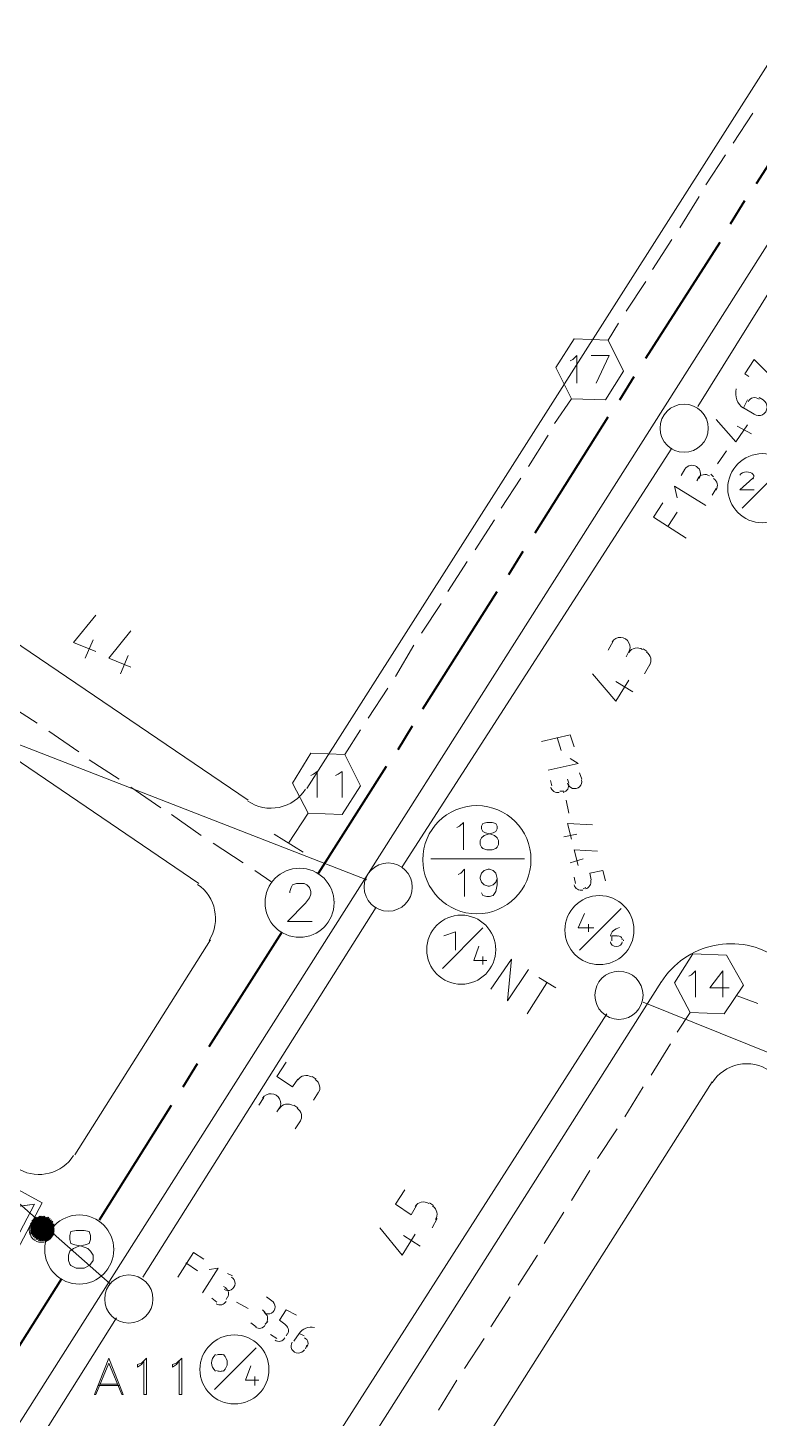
# Model space of a CAD drawing. Header units: millimetres. Extents: x 0.6 to 28.7, y 3.6 to 37.8.
# Drawn here: x 16.398 to 18.738, y 20.777 to 25.224 of the extents above; entities that cross this region are included whole.
import ezdxf

# ---------------------------------------------------------------- set-up
doc = ezdxf.new("R2010")
doc.units = ezdxf.units.MM
for name, color, linetype, true_color in [('PDF_Actives-Amplifier', 92, 'Continuous', 0x00b800), ('PDF_Cable-565', 23, 'Continuous', 0xdd8a6e), ('PDF_Cable-840', 151, 'Continuous', 0x7fbfff), ('PDF_STHC01', 8, 'Continuous', 0x808080), ('PDF_STLINE01', 8, 'Continuous', 0x808080), ('PDF_STPNUM01', 8, 'Continuous', 0x808080), ('PDF_STSYM01', 8, 'Continuous', 0x808080), ('PDF_STTEXT01', 8, 'Continuous', 0x808080)]:
    doc.layers.add(name, color=color, linetype=linetype, true_color=true_color)
for name, color, linetype in [('PDF_Passives-Highleg', 7, 'Continuous'), ('PDF_Passives-Splt2way', 7, 'Continuous'), ('PDF_Passives-TapOffs', 7, 'Continuous'), ('PDF_RDFIN01', 4, 'Continuous'), ('PDF_Symbols-EndOfLine', 7, 'Continuous'), ('PDF_Symbols-SelfTerminating', 7, 'Continuous')]:
    doc.layers.add(name, color=color, linetype=linetype)

msp = doc.modelspace()

# ---------------------------------------------------------------- linework, layer by layer
at = {"layer": 'PDF_Actives-Amplifier', "lineweight": 13}
for points in [[(16.0064, 21.6194), (16.3233, 21.4484), (16.2065, 21.4318), (16.2607, 21.3233), (16.1273, 21.3942), (16.2607, 21.3233), (16.3024, 21.2399), (16.4192, 21.461), (16.3233, 21.4484), (16.0064, 21.6194), (16.0397, 21.6861), (16.4442, 21.4651), (16.2941, 21.1857), (15.8896, 21.4026), (15.9396, 21.4985)], [(16.2065, 21.4318), (16.4192, 21.461), (16.3024, 21.2399)], [(16.6569, 20.9689), (16.611, 20.8522), (16.6152, 20.8522), (16.6569, 20.9522), (16.6986, 20.8522), (16.7027, 20.8522)], [(16.7778, 20.8522), (16.7694, 20.8522), (16.7694, 20.9606), (16.7611, 20.9481), (16.7486, 20.9397), (16.7486, 20.9481), (16.7611, 20.9522), (16.7778, 20.9689)], [(16.8904, 20.8522), (16.882, 20.8522), (16.882, 20.9606), (16.8737, 20.9481), (16.8612, 20.9397), (16.8612, 20.9481), (16.8737, 20.9522), (16.8904, 20.9689)]]:
    msp.add_lwpolyline(points, close=True, dxfattribs=at)
for points in [[(16.4192, 21.461), (16.4192, 21.461)], [(16.4192, 21.461), (16.4192, 21.461)], [(16.4442, 21.4651), (16.4442, 21.4651)], [(16.6235, 20.8813), (16.6902, 20.8813)], [(16.6277, 20.8855), (16.686, 20.8855)]]:
    msp.add_lwpolyline(points, dxfattribs=at)
at = {"layer": 'PDF_Cable-565', "lineweight": 13}
for points in [[(18.6542, 24.8552), (18.7168, 24.9511)], [(18.5666, 24.7218), (18.6292, 24.8177)], [(18.4832, 24.5842), (18.5458, 24.6842)], [(18.3957, 24.4507), (18.4582, 24.5466)], [(18.3123, 24.3173), (18.3748, 24.4132)], [(18.2539, 24.2255), (18.2873, 24.2798)], [(18.0829, 23.9587), (18.1371, 24.0379)], [(17.9995, 23.8211), (18.0621, 23.9212)], [(17.912, 23.6876), (17.9745, 23.7835)], [(17.8286, 23.5542), (17.8911, 23.6501)], [(17.741, 23.4208), (17.8036, 23.5167)], [(17.6576, 23.2873), (17.7202, 23.3832)], [(17.5742, 23.1497), (17.6326, 23.2498)], [(17.4867, 23.0163), (17.5492, 23.1122)], [(16.3316, 23.0622), (16.4275, 22.9996)], [(16.465, 22.9746), (16.561, 22.9079)], [(17.4116, 22.8995), (17.4616, 22.9788)], [(16.5943, 22.8829), (16.6902, 22.8203)], [(16.7277, 22.7953), (16.8237, 22.7286)], [(16.857, 22.7077), (16.9529, 22.641)], [(16.9904, 22.616), (17.0864, 22.5534)], [(17.1239, 22.5284), (17.1781, 22.4909)], [(18.6667, 22.1281), (18.7334, 22.1031)], [(18.4749, 22.0114), (18.5166, 22.0739)], [(18.3915, 21.8738), (18.4541, 21.9738)], [(18.3081, 21.7403), (18.3665, 21.8362)], [(18.2205, 21.6069), (18.2831, 21.7028)], [(18.1371, 21.4735), (18.1955, 21.5694)], [(18.0496, 21.3359), (18.1121, 21.4359)], [(17.9662, 21.2024), (18.0287, 21.2983)], [(17.8786, 21.069), (17.9412, 21.1649)], [(17.7952, 20.9356), (17.8578, 21.0315)], [(17.7118, 20.8021), (17.7702, 20.898)]]:
    msp.add_lwpolyline(points, dxfattribs=at)
at = {"layer": 'PDF_Cable-840', "lineweight": 40}
for points in [[(18.7293, 24.7259), (18.9461, 25.0637), (19.1296, 25.3597)], [(18.6459, 24.5967), (18.6917, 24.6717)], [(18.3748, 24.1672), (18.6125, 24.5383)], [(18.2914, 24.0337), (18.3373, 24.1088)], [(18.0204, 23.6084), (18.2539, 23.9795)], [(17.937, 23.475), (17.9829, 23.55)], [(17.6618, 23.0455), (17.8995, 23.4208)], [(17.5826, 22.9162), (17.6284, 22.9913)], [(17.3282, 22.5201), (17.545, 22.862)], [(16.9779, 21.9655), (17.2114, 22.3324)], [(16.8945, 21.8362), (16.9404, 21.9113)], [(16.6277, 21.4109), (16.857, 21.7779)], [(16.2399, 20.8021), (16.5067, 21.2233)]]:
    msp.add_lwpolyline(points, dxfattribs=at)
at = {"layer": 'PDF_Passives-Highleg', "lineweight": 9}
for points in [[(16.44, 21.4234), (16.4067, 21.3859), (16.44, 21.4234), (16.4067, 21.3859), (16.44, 21.4234), (16.4067, 21.3859), (16.44, 21.4234), (16.4067, 21.3859), (16.44, 21.4234), (16.4067, 21.3859), (16.44, 21.4234), (16.4067, 21.3859), (16.44, 21.4234), (16.4067, 21.3859), (16.44, 21.4234), (16.4067, 21.3859), (16.44, 21.4234), (16.4067, 21.3859), (16.44, 21.4234), (16.4067, 21.3859), (16.44, 21.4234), (16.4067, 21.3859), (16.44, 21.4234), (16.4067, 21.3859), (16.44, 21.4234), (16.4067, 21.3901), (16.44, 21.4234), (16.4067, 21.3901), (16.44, 21.4234), (16.4067, 21.3901), (16.44, 21.4234), (16.4067, 21.3901), (16.44, 21.4234), (16.4067, 21.3901), (16.44, 21.4234), (16.4067, 21.3901), (16.4359, 21.4193), (16.4067, 21.3901), (16.4359, 21.4234), (16.4067, 21.3901), (16.4359, 21.4234), (16.4067, 21.3901), (16.4359, 21.4234), (16.4067, 21.3901), (16.4359, 21.4234), (16.4067, 21.3901), (16.4359, 21.4234), (16.4067, 21.3901), (16.4359, 21.4234), (16.4067, 21.3901), (16.4359, 21.4234), (16.4067, 21.3901), (16.4359, 21.4234), (16.4067, 21.3901), (16.4359, 21.4234), (16.4067, 21.3901), (16.4359, 21.4234)], [(16.4067, 21.3817), (16.4484, 21.4234), (16.4067, 21.3817), (16.4484, 21.4234), (16.4067, 21.3817), (16.4484, 21.4234), (16.4067, 21.3817), (16.4484, 21.4234), (16.4067, 21.3817), (16.4484, 21.4234), (16.4067, 21.3817), (16.4484, 21.4234), (16.4067, 21.3817), (16.4484, 21.4234), (16.4067, 21.3817), (16.4442, 21.4234), (16.4067, 21.3817), (16.4442, 21.4234), (16.4067, 21.3817), (16.4442, 21.4234), (16.4067, 21.3817), (16.4442, 21.4234), (16.4067, 21.3817), (16.4442, 21.4234), (16.4067, 21.3817), (16.4442, 21.4234), (16.4067, 21.3817), (16.4442, 21.4234), (16.4067, 21.3817), (16.4442, 21.4234), (16.4067, 21.3817), (16.4442, 21.4234), (16.4067, 21.3817), (16.4442, 21.4234), (16.4067, 21.3817), (16.4442, 21.4234), (16.4067, 21.3817), (16.4442, 21.4234), (16.4067, 21.3817), (16.4442, 21.4234), (16.4067, 21.3817), (16.4442, 21.4234)], [(16.4067, 21.3776), (16.4484, 21.4234), (16.4067, 21.3776), (16.4484, 21.4234), (16.4067, 21.3776), (16.4484, 21.4234), (16.4067, 21.3776), (16.4484, 21.4234), (16.4067, 21.3776), (16.4484, 21.4234), (16.4067, 21.3776), (16.4484, 21.4234), (16.4067, 21.3776), (16.4484, 21.4234), (16.4067, 21.3776), (16.4484, 21.4234), (16.4067, 21.3776), (16.4484, 21.4234), (16.4067, 21.3776), (16.4484, 21.4234), (16.4067, 21.3776), (16.4484, 21.4234), (16.4067, 21.3776), (16.4484, 21.4234), (16.4067, 21.3776), (16.4484, 21.4234), (16.4067, 21.3776), (16.4484, 21.4234), (16.4067, 21.3776), (16.4484, 21.4234), (16.4067, 21.3776), (16.4525, 21.4234), (16.4067, 21.3776), (16.4525, 21.4234), (16.4067, 21.3776), (16.4525, 21.4234), (16.4067, 21.3776), (16.4525, 21.4234), (16.4067, 21.3776), (16.4525, 21.4234), (16.4067, 21.3776), (16.4525, 21.4234), (16.4067, 21.3776), (16.4525, 21.4234), (16.4067, 21.3776), (16.4525, 21.4234), (16.4067, 21.3734), (16.4525, 21.4234), (16.4067, 21.3734), (16.4525, 21.4234), (16.4067, 21.3734), (16.4525, 21.4234), (16.4067, 21.3734), (16.4525, 21.4234), (16.4067, 21.3734), (16.4525, 21.4234)], [(16.4108, 21.4026), (16.4275, 21.4193), (16.4108, 21.4026), (16.4275, 21.4193), (16.4108, 21.4026), (16.4275, 21.4193), (16.4108, 21.4026), (16.4275, 21.4193), (16.4108, 21.3984), (16.4275, 21.4193), (16.4067, 21.3984), (16.4275, 21.4193), (16.4067, 21.3984), (16.4275, 21.4193), (16.4067, 21.3984), (16.4275, 21.4193), (16.4067, 21.3984), (16.4275, 21.4193), (16.4067, 21.3984), (16.4275, 21.4193), (16.4067, 21.3984), (16.4275, 21.4193)], [(16.4067, 21.3734), (16.4525, 21.4193), (16.4067, 21.3734), (16.4525, 21.4193), (16.4067, 21.3734), (16.4525, 21.4193), (16.4067, 21.3734), (16.4525, 21.4193), (16.4067, 21.3734), (16.4525, 21.4193), (16.4067, 21.3734), (16.4525, 21.4193), (16.4067, 21.3734), (16.4525, 21.4193), (16.4067, 21.3734), (16.4525, 21.4193), (16.4067, 21.3734), (16.4525, 21.4193), (16.4067, 21.3734), (16.4525, 21.4193), (16.4067, 21.3734), (16.4525, 21.4193), (16.4067, 21.3734), (16.4567, 21.4193), (16.4067, 21.3734), (16.4567, 21.4193), (16.4067, 21.3734), (16.4567, 21.4193), (16.4067, 21.3734), (16.4567, 21.4193), (16.4067, 21.3734), (16.4567, 21.4193), (16.4067, 21.3734), (16.4567, 21.4193), (16.4067, 21.3734), (16.4567, 21.4193), (16.4067, 21.3734), (16.4567, 21.4193), (16.4067, 21.3734), (16.4567, 21.4193), (16.4067, 21.3692), (16.4567, 21.4193), (16.4067, 21.3692), (16.4567, 21.4193), (16.4067, 21.3692), (16.4567, 21.4193), (16.4067, 21.3692), (16.4567, 21.4193), (16.4067, 21.3692), (16.4567, 21.4193), (16.4067, 21.3692), (16.4567, 21.4193), (16.4067, 21.3692), (16.4567, 21.4193), (16.4067, 21.3692), (16.4567, 21.4193), (16.4067, 21.3692), (16.4567, 21.4193), (16.4067, 21.3692), (16.4567, 21.4193), (16.4067, 21.3692), (16.4567, 21.4193), (16.4067, 21.3692), (16.4567, 21.4193), (16.4067, 21.3692), (16.4567, 21.4193), (16.4067, 21.3692), (16.4567, 21.4193), (16.4067, 21.3692), (16.4567, 21.4193), (16.4067, 21.3692), (16.4567, 21.4193), (16.4067, 21.3692), (16.4567, 21.4193), (16.4067, 21.3692), (16.4567, 21.4193)], [(16.4067, 21.365), (16.4609, 21.4193), (16.4067, 21.365), (16.4609, 21.4193), (16.4067, 21.365), (16.4609, 21.4193), (16.4067, 21.365), (16.4609, 21.4193), (16.4067, 21.365), (16.4609, 21.4193), (16.4108, 21.365), (16.4609, 21.4193), (16.4108, 21.365), (16.4609, 21.4193), (16.4108, 21.365), (16.4609, 21.4193), (16.4108, 21.365), (16.4609, 21.4193), (16.4108, 21.365), (16.4609, 21.4193), (16.4108, 21.365), (16.4609, 21.4193), (16.4108, 21.365), (16.4609, 21.4193), (16.4108, 21.365), (16.4609, 21.4193), (16.4108, 21.365), (16.4609, 21.4193), (16.4108, 21.365), (16.4609, 21.4193), (16.4108, 21.365), (16.4609, 21.4193), (16.4108, 21.365), (16.4609, 21.4193), (16.4108, 21.365), (16.4609, 21.4193), (16.4108, 21.365), (16.4609, 21.4193), (16.4108, 21.365), (16.4609, 21.4193), (16.4108, 21.365), (16.465, 21.4193), (16.4108, 21.365), (16.465, 21.4193), (16.4108, 21.365), (16.465, 21.4193), (16.4108, 21.365), (16.465, 21.4193)], [(16.4233, 21.4193), (16.4108, 21.4026), (16.4233, 21.4193), (16.4108, 21.4026), (16.4233, 21.4151), (16.4108, 21.4026), (16.4233, 21.4151), (16.4108, 21.4026), (16.4233, 21.4151), (16.4108, 21.4026), (16.4233, 21.4151)], [(16.415, 21.4109), (16.4192, 21.4109), (16.415, 21.4067), (16.4192, 21.4151), (16.415, 21.4067), (16.4192, 21.4151), (16.4108, 21.4067), (16.4192, 21.4151)], [(16.4108, 21.365), (16.465, 21.4151), (16.4108, 21.365), (16.465, 21.4151), (16.4108, 21.365), (16.465, 21.4151), (16.4108, 21.365), (16.465, 21.4151), (16.4108, 21.365), (16.465, 21.4151), (16.4108, 21.365), (16.465, 21.4151), (16.4108, 21.365), (16.465, 21.4151), (16.4108, 21.3609), (16.465, 21.4151), (16.4108, 21.3609), (16.465, 21.4151), (16.4108, 21.3609), (16.465, 21.4151), (16.4108, 21.3609), (16.465, 21.4151), (16.4108, 21.3609), (16.465, 21.4151), (16.4108, 21.3609), (16.465, 21.4151), (16.4108, 21.3609), (16.465, 21.4151), (16.4108, 21.3609), (16.465, 21.4151), (16.4108, 21.3609), (16.465, 21.4151), (16.4108, 21.3609), (16.465, 21.4151), (16.4108, 21.3609), (16.465, 21.4151), (16.4108, 21.3609), (16.465, 21.4151), (16.4108, 21.3609), (16.465, 21.4151), (16.4108, 21.3609), (16.465, 21.4151), (16.4108, 21.3609), (16.465, 21.4151), (16.4108, 21.3609), (16.465, 21.4151), (16.4108, 21.3609), (16.465, 21.4151), (16.4108, 21.3609), (16.465, 21.4151), (16.4108, 21.3609), (16.465, 21.4151), (16.4108, 21.3609), (16.465, 21.4151), (16.4108, 21.3609), (16.465, 21.4151), (16.4108, 21.3609), (16.465, 21.4151)], [(16.4108, 21.3609), (16.4692, 21.4151), (16.4108, 21.3609), (16.4692, 21.4151), (16.4108, 21.3609), (16.4692, 21.4151), (16.4108, 21.3609), (16.4692, 21.4151), (16.4108, 21.3609), (16.4692, 21.4151), (16.415, 21.3609), (16.4692, 21.4151), (16.415, 21.3609), (16.4692, 21.4151), (16.415, 21.3609), (16.4692, 21.4151), (16.415, 21.3609), (16.4692, 21.4151), (16.415, 21.3609), (16.4692, 21.4151), (16.415, 21.3609), (16.4692, 21.4151), (16.415, 21.3609)], [(16.4692, 21.4109), (16.415, 21.3567), (16.4692, 21.4109), (16.415, 21.3567), (16.4692, 21.4109), (16.415, 21.3567), (16.4692, 21.4109), (16.415, 21.3567), (16.4692, 21.4109), (16.415, 21.3567), (16.4692, 21.4109), (16.415, 21.3567), (16.4692, 21.4109), (16.415, 21.3567), (16.4692, 21.4109), (16.415, 21.3567), (16.4692, 21.4109), (16.415, 21.3567), (16.4692, 21.4109), (16.415, 21.3567), (16.4692, 21.4109), (16.415, 21.3567), (16.4692, 21.4109), (16.415, 21.3567), (16.4692, 21.4109), (16.415, 21.3567), (16.4692, 21.4109), (16.415, 21.3567), (16.4692, 21.4109), (16.415, 21.3567), (16.4692, 21.4109), (16.415, 21.3567), (16.4692, 21.4109), (16.415, 21.3567), (16.4692, 21.4109), (16.415, 21.3567), (16.4692, 21.4151), (16.415, 21.3567), (16.4692, 21.4151), (16.415, 21.3567), (16.4692, 21.4151), (16.415, 21.3567), (16.4692, 21.4151), (16.415, 21.3567), (16.4692, 21.4151), (16.415, 21.3567), (16.4692, 21.4151), (16.415, 21.3567), (16.4692, 21.4151), (16.415, 21.3567), (16.4692, 21.4151)], [(16.415, 21.3567), (16.4734, 21.4109), (16.415, 21.3567), (16.4734, 21.4109), (16.415, 21.3567), (16.4734, 21.4109), (16.415, 21.3567), (16.4734, 21.4109), (16.415, 21.3567), (16.4734, 21.4109), (16.415, 21.3567), (16.4734, 21.4109), (16.415, 21.3567), (16.4734, 21.4109), (16.415, 21.3567), (16.4734, 21.4109), (16.415, 21.3567), (16.4734, 21.4109), (16.415, 21.3567), (16.4734, 21.4109), (16.4192, 21.3567), (16.4734, 21.4109), (16.4192, 21.3567), (16.4734, 21.4109), (16.4192, 21.3567), (16.4734, 21.4109), (16.4192, 21.3567)], [(16.4192, 21.3525), (16.4776, 21.4067), (16.4192, 21.3525), (16.4776, 21.4067), (16.4192, 21.3525), (16.4776, 21.4067), (16.4192, 21.3525), (16.4776, 21.4067), (16.4192, 21.3525), (16.4734, 21.4109), (16.4192, 21.3525), (16.4734, 21.4109), (16.4192, 21.3525), (16.4734, 21.4109), (16.4192, 21.3525), (16.4734, 21.4109), (16.4192, 21.3525), (16.4734, 21.4109), (16.4192, 21.3525), (16.4734, 21.4109), (16.4192, 21.3525), (16.4734, 21.4109), (16.4192, 21.3525), (16.4734, 21.4109), (16.4192, 21.3525), (16.4734, 21.4109), (16.4192, 21.3525), (16.4734, 21.4067), (16.4192, 21.3525), (16.4734, 21.4067), (16.4192, 21.3525), (16.4734, 21.4067), (16.4192, 21.3525), (16.4734, 21.4067), (16.4192, 21.3525), (16.4734, 21.4067), (16.4192, 21.3525), (16.4734, 21.4067), (16.4192, 21.3525), (16.4734, 21.4067), (16.4192, 21.3525), (16.4734, 21.4067), (16.4192, 21.3525), (16.4734, 21.4067), (16.4192, 21.3525), (16.4734, 21.4067), (16.4192, 21.3525), (16.4734, 21.4067), (16.4192, 21.3525), (16.4734, 21.4067), (16.4192, 21.3525), (16.4734, 21.4067), (16.4192, 21.3525), (16.4734, 21.4067), (16.4192, 21.3525), (16.4734, 21.4067), (16.4192, 21.3525), (16.4734, 21.4067), (16.4192, 21.3525), (16.4734, 21.4067), (16.4192, 21.3525), (16.4734, 21.4067), (16.4192, 21.3525), (16.4734, 21.4067), (16.4192, 21.3525), (16.4734, 21.4067)], [(16.4776, 21.3984), (16.4275, 21.3484), (16.4776, 21.3984), (16.4275, 21.3484), (16.4776, 21.3984), (16.4275, 21.3484), (16.4776, 21.3984), (16.4275, 21.3484), (16.4776, 21.3984), (16.4275, 21.3484), (16.4776, 21.3984), (16.4275, 21.3484), (16.4776, 21.3984), (16.4275, 21.3484), (16.4776, 21.3984), (16.4275, 21.3484), (16.4776, 21.4026), (16.4275, 21.3484), (16.4776, 21.4026), (16.4275, 21.3484), (16.4776, 21.4026), (16.4275, 21.3484), (16.4776, 21.4026), (16.4275, 21.3484), (16.4776, 21.4026), (16.4275, 21.3484), (16.4776, 21.4026), (16.4275, 21.3484), (16.4776, 21.4026), (16.4275, 21.3484), (16.4776, 21.4026), (16.4275, 21.3484), (16.4776, 21.4026), (16.4275, 21.3484), (16.4776, 21.4026)], [(16.4275, 21.3484), (16.4817, 21.3984), (16.4275, 21.3484), (16.4817, 21.3984), (16.4275, 21.3484), (16.4817, 21.3984), (16.4275, 21.3484), (16.4817, 21.3984), (16.4275, 21.3484), (16.4817, 21.3984), (16.4275, 21.3484), (16.4817, 21.3984), (16.4275, 21.3484), (16.4817, 21.3984), (16.4275, 21.3484), (16.4817, 21.3984), (16.4275, 21.3484), (16.4817, 21.3984), (16.4275, 21.3484), (16.4817, 21.3984), (16.4275, 21.3484), (16.4817, 21.3984), (16.4275, 21.3484), (16.4817, 21.3984), (16.4317, 21.3484), (16.4817, 21.3984), (16.4317, 21.3484), (16.4817, 21.3984), (16.4317, 21.3484), (16.4817, 21.3984), (16.4317, 21.3484), (16.4817, 21.3984), (16.4317, 21.3484), (16.4817, 21.3984), (16.4317, 21.3484), (16.4817, 21.3984), (16.4317, 21.3484), (16.4817, 21.3984), (16.4317, 21.3484), (16.4817, 21.3984), (16.4317, 21.3484), (16.4817, 21.3984)], [(16.44, 21.3442), (16.4817, 21.3901), (16.44, 21.3442), (16.4817, 21.3901), (16.44, 21.3442), (16.4817, 21.3901), (16.44, 21.3442), (16.4817, 21.3901), (16.44, 21.3442), (16.4817, 21.3901), (16.44, 21.3442), (16.4817, 21.3901), (16.44, 21.3442), (16.4817, 21.3901), (16.44, 21.3442), (16.4817, 21.3859), (16.44, 21.3442), (16.4817, 21.3859), (16.44, 21.3442), (16.4817, 21.3859), (16.44, 21.3442), (16.4817, 21.3859), (16.44, 21.3442), (16.4817, 21.3859), (16.44, 21.3442), (16.4817, 21.3859), (16.44, 21.3442), (16.4817, 21.3859), (16.44, 21.3442), (16.4817, 21.3859), (16.44, 21.3442), (16.4817, 21.3859), (16.44, 21.3442), (16.4817, 21.3859), (16.44, 21.3442), (16.4817, 21.3859), (16.44, 21.3442), (16.4817, 21.3859), (16.44, 21.3442), (16.4817, 21.3859), (16.44, 21.3442), (16.4817, 21.3859), (16.44, 21.3442), (16.4817, 21.3859), (16.4442, 21.3442), (16.4817, 21.3859), (16.4442, 21.3442), (16.4817, 21.3859), (16.4442, 21.3442), (16.4817, 21.3859), (16.4442, 21.3442), (16.4817, 21.3859), (16.4442, 21.3442), (16.4817, 21.3859), (16.4442, 21.3442), (16.4817, 21.3859), (16.4442, 21.3442), (16.4817, 21.3817), (16.4442, 21.3442), (16.4817, 21.3817), (16.4442, 21.3442), (16.4817, 21.3817), (16.4442, 21.3442), (16.4817, 21.3817), (16.4442, 21.3442), (16.4817, 21.3817), (16.4442, 21.3442), (16.4817, 21.3817), (16.4442, 21.3442), (16.4817, 21.3817), (16.4442, 21.3442), (16.4817, 21.3817), (16.4442, 21.3442), (16.4817, 21.3817), (16.4442, 21.3442), (16.4817, 21.3817), (16.4442, 21.3442), (16.4817, 21.3817), (16.4442, 21.3442), (16.4817, 21.3817), (16.4442, 21.3442), (16.4817, 21.3817), (16.4442, 21.3442)], [(16.4484, 21.3442), (16.4817, 21.3817), (16.4484, 21.3442), (16.4817, 21.3817), (16.4484, 21.3442), (16.4817, 21.3817), (16.4484, 21.3442), (16.4817, 21.3817), (16.4484, 21.3442), (16.4817, 21.3817), (16.4484, 21.3442), (16.4817, 21.3817), (16.4484, 21.3442), (16.4817, 21.3776), (16.4484, 21.3442), (16.4817, 21.3776), (16.4484, 21.3442), (16.4817, 21.3776), (16.4484, 21.3442), (16.4817, 21.3776), (16.4484, 21.3442), (16.4817, 21.3776), (16.4484, 21.3442), (16.4817, 21.3776), (16.4484, 21.3442), (16.4817, 21.3776), (16.4484, 21.3442), (16.4817, 21.3776), (16.4484, 21.3442), (16.4817, 21.3776), (16.4484, 21.3442), (16.4817, 21.3776), (16.4484, 21.3442), (16.4817, 21.3776), (16.4484, 21.3442), (16.4817, 21.3776), (16.4525, 21.3442), (16.4817, 21.3776), (16.4525, 21.3442), (16.4817, 21.3776), (16.4525, 21.3442), (16.4817, 21.3776), (16.4525, 21.3442), (16.4817, 21.3776), (16.4525, 21.3442), (16.4817, 21.3776)], [(16.4817, 21.365), (16.4609, 21.3484), (16.4817, 21.3692), (16.4609, 21.3484), (16.4817, 21.3692), (16.4609, 21.3484), (16.4817, 21.3692), (16.4609, 21.3484), (16.4817, 21.3692), (16.4567, 21.3484), (16.4817, 21.3692), (16.4567, 21.3484), (16.4817, 21.3692), (16.4567, 21.3484), (16.4817, 21.3692), (16.4567, 21.3484), (16.4817, 21.3692), (16.4567, 21.3484), (16.4817, 21.3692), (16.4567, 21.3484), (16.4817, 21.3692), (16.4567, 21.3442), (16.4817, 21.3692), (16.4567, 21.3442), (16.4817, 21.3692), (16.4567, 21.3442), (16.4817, 21.3734), (16.4567, 21.3442), (16.4817, 21.3734), (16.4567, 21.3442), (16.4817, 21.3734), (16.4567, 21.3442), (16.4817, 21.3734), (16.4567, 21.3442), (16.4817, 21.3734)], [(16.465, 21.3484), (16.4776, 21.365), (16.465, 21.3484), (16.4776, 21.365), (16.465, 21.3484), (16.4776, 21.365), (16.465, 21.3484), (16.4776, 21.3609), (16.465, 21.3484), (16.4776, 21.3609), (16.465, 21.3525), (16.4776, 21.3609), (16.465, 21.3525), (16.4776, 21.3609), (16.465, 21.3525)], [(16.4776, 21.3609), (16.4692, 21.3525), (16.4734, 21.3609), (16.4692, 21.3525), (16.4734, 21.3567), (16.4692, 21.3525), (16.4734, 21.3567)]]:
    msp.add_lwpolyline(points, dxfattribs=at)
for points in [[(16.4067, 21.3859), (16.4442, 21.4234), (16.4067, 21.3859), (16.4442, 21.4234), (16.4067, 21.3859), (16.4442, 21.4234), (16.4067, 21.3859), (16.4442, 21.4234), (16.4067, 21.3859), (16.4442, 21.4234), (16.4067, 21.3859), (16.4442, 21.4234)], [(16.4067, 21.3984), (16.4317, 21.4193), (16.4067, 21.3984), (16.4317, 21.4193), (16.4067, 21.3984), (16.4317, 21.4193), (16.4067, 21.3984), (16.4317, 21.4193)], [(16.4067, 21.3942), (16.4317, 21.4193), (16.4067, 21.3942), (16.4317, 21.4193), (16.4067, 21.3942), (16.4317, 21.4193), (16.4067, 21.3942), (16.4317, 21.4193), (16.4067, 21.3942), (16.4317, 21.4193), (16.4067, 21.3942), (16.4317, 21.4193), (16.4067, 21.3942), (16.4317, 21.4193), (16.4067, 21.3942), (16.4317, 21.4193), (16.4067, 21.3942), (16.4317, 21.4193), (16.4067, 21.3942), (16.4359, 21.4193), (16.4067, 21.3942), (16.4359, 21.4193), (16.4067, 21.3942), (16.4359, 21.4193), (16.4067, 21.3942), (16.4359, 21.4193), (16.4067, 21.3942), (16.4359, 21.4193)], [(16.4067, 21.3692), (16.4609, 21.4193), (16.4067, 21.3692), (16.4609, 21.4193), (16.4067, 21.3692), (16.4609, 21.4193), (16.4067, 21.3692), (16.4609, 21.4193), (16.4067, 21.3692), (16.4609, 21.4193), (16.4067, 21.3692), (16.4609, 21.4193), (16.4067, 21.3692), (16.4609, 21.4193), (16.4067, 21.3692), (16.4609, 21.4193), (16.4067, 21.3692), (16.4609, 21.4193)], [(16.4108, 21.4067), (16.4233, 21.4151), (16.4108, 21.4067), (16.4233, 21.4151)], [(16.4233, 21.3525), (16.4776, 21.4067), (16.4233, 21.3525), (16.4776, 21.4067), (16.4233, 21.3525), (16.4776, 21.4067), (16.4233, 21.3525), (16.4776, 21.4067), (16.4233, 21.3525), (16.4776, 21.4067), (16.4233, 21.3525), (16.4776, 21.4067), (16.4233, 21.3525), (16.4776, 21.4067), (16.4233, 21.3525), (16.4776, 21.4067), (16.4233, 21.3525), (16.4776, 21.4067), (16.4233, 21.3525), (16.4776, 21.4067), (16.4233, 21.3525), (16.4776, 21.4067), (16.4233, 21.3525), (16.4776, 21.4026)], [(16.4233, 21.3484), (16.4776, 21.4026), (16.4233, 21.3484), (16.4776, 21.4026), (16.4233, 21.3484), (16.4776, 21.4026), (16.4233, 21.3484), (16.4776, 21.4026), (16.4233, 21.3484), (16.4776, 21.4026), (16.4233, 21.3484), (16.4776, 21.4026), (16.4233, 21.3484), (16.4776, 21.4026), (16.4233, 21.3484), (16.4776, 21.4026), (16.4233, 21.3484), (16.4776, 21.4026), (16.4233, 21.3484), (16.4776, 21.4026), (16.4233, 21.3484), (16.4776, 21.4026), (16.4233, 21.3484), (16.4776, 21.4026), (16.4233, 21.3484), (16.4776, 21.4026), (16.4233, 21.3484), (16.4776, 21.4026), (16.4233, 21.3484), (16.4776, 21.4026), (16.4233, 21.3484), (16.4776, 21.4026), (16.4233, 21.3484), (16.4776, 21.4026), (16.4233, 21.3484), (16.4776, 21.4026), (16.4233, 21.3484), (16.4776, 21.4026), (16.4233, 21.3484), (16.4776, 21.4026)], [(16.4317, 21.3484), (16.4817, 21.3942), (16.4317, 21.3484), (16.4817, 21.3942)], [(16.4317, 21.3442), (16.4817, 21.3942), (16.4317, 21.3442), (16.4817, 21.3942), (16.4317, 21.3442), (16.4817, 21.3942), (16.4317, 21.3442), (16.4817, 21.3942), (16.4317, 21.3442), (16.4817, 21.3942), (16.4317, 21.3442), (16.4817, 21.3942), (16.4317, 21.3442), (16.4817, 21.3942), (16.4317, 21.3442), (16.4817, 21.3942), (16.4317, 21.3442), (16.4817, 21.3942), (16.4317, 21.3442), (16.4817, 21.3942), (16.4317, 21.3442), (16.4817, 21.3942), (16.4317, 21.3442), (16.4817, 21.3942), (16.4317, 21.3442), (16.4817, 21.3942), (16.4317, 21.3442), (16.4817, 21.3942), (16.4317, 21.3442), (16.4817, 21.3942)], [(16.4359, 21.3442), (16.4817, 21.3942), (16.4359, 21.3442), (16.4817, 21.3942), (16.4359, 21.3442), (16.4817, 21.3942), (16.4359, 21.3442), (16.4817, 21.3942), (16.4359, 21.3442), (16.4817, 21.3942), (16.4359, 21.3442), (16.4817, 21.3942), (16.4359, 21.3442), (16.4817, 21.3942), (16.4359, 21.3442), (16.4817, 21.3942), (16.4359, 21.3442), (16.4817, 21.3901), (16.4359, 21.3442), (16.4817, 21.3901), (16.4359, 21.3442), (16.4817, 21.3901), (16.4359, 21.3442), (16.4817, 21.3901), (16.4359, 21.3442), (16.4817, 21.3901), (16.4359, 21.3442), (16.4817, 21.3901), (16.4359, 21.3442), (16.4817, 21.3901), (16.4359, 21.3442), (16.4817, 21.3901), (16.4359, 21.3442), (16.4817, 21.3901), (16.4359, 21.3442), (16.4817, 21.3901), (16.4359, 21.3442), (16.4817, 21.3901), (16.4359, 21.3442), (16.4817, 21.3901), (16.4359, 21.3442), (16.4817, 21.3901), (16.4359, 21.3442), (16.4817, 21.3901), (16.4359, 21.3442), (16.4817, 21.3901), (16.4359, 21.3442), (16.4817, 21.3901)], [(16.4525, 21.3442), (16.4817, 21.3734), (16.4525, 21.3442), (16.4817, 21.3734), (16.4525, 21.3442), (16.4817, 21.3734), (16.4525, 21.3442), (16.4817, 21.3734), (16.4525, 21.3442), (16.4817, 21.3734), (16.4525, 21.3442), (16.4817, 21.3734), (16.4525, 21.3442), (16.4817, 21.3734), (16.4525, 21.3442), (16.4817, 21.3734), (16.4525, 21.3442), (16.4817, 21.3734), (16.4525, 21.3442), (16.4817, 21.3734)], [(16.4609, 21.3484), (16.4776, 21.365), (16.4609, 21.3484), (16.4776, 21.365), (16.4609, 21.3484), (16.4776, 21.365), (16.4609, 21.3484), (16.4776, 21.365), (16.4609, 21.3484), (16.4776, 21.365), (16.4609, 21.3484), (16.4776, 21.365)]]:
    msp.add_lwpolyline(points, close=True, dxfattribs=at)
msp.add_circle((16.4416, 21.3789), 0.0396, dxfattribs=at)
at = {"layer": 'PDF_Passives-Splt2way', "lineweight": 9}
for points in [[(17.2365, 22.4575), (17.2365, 22.4617), (17.2406, 22.4742), (17.2448, 22.4826), (17.2573, 22.4867), (17.2823, 22.4867), (17.2907, 22.4826), (17.299, 22.4742), (17.3032, 22.4617), (17.3032, 22.4534), (17.299, 22.4409), (17.2865, 22.4242), (17.2281, 22.3658), (17.3074, 22.3658)], [(17.3824, 22.4284), (17.3824, 22.4284)], [(16.6777, 21.3192), (16.6777, 21.3192)]]:
    msp.add_lwpolyline(points, dxfattribs=at)
msp.add_lwpolyline([(16.5526, 21.3776), (16.5359, 21.3734), (16.5318, 21.3609), (16.5318, 21.3484), (16.5359, 21.3359), (16.5484, 21.3317), (16.5693, 21.3275), (16.5901, 21.3192), (16.5985, 21.3108), (16.6068, 21.2983), (16.6068, 21.2816), (16.5985, 21.2691), (16.5943, 21.265), (16.5776, 21.2566), (16.5526, 21.2566), (16.5359, 21.265), (16.5318, 21.2691), (16.5276, 21.2816), (16.5276, 21.2983), (16.5318, 21.3108), (16.5443, 21.3192), (16.561, 21.3275), (16.5818, 21.3317), (16.5943, 21.3359), (16.5985, 21.3484), (16.5985, 21.3609), (16.5943, 21.3734), (16.5776, 21.3776)], close=True, dxfattribs=at)
for centre in [(17.2673, 22.4256), (16.5625, 21.3163)]:
    msp.add_circle(centre, 0.1105, dxfattribs=at)
at = {"layer": 'PDF_Passives-TapOffs', "lineweight": 9}
for points in [[(18.2539, 24.2255), (18.1455, 24.2297), (18.0871, 24.138), (18.1371, 24.0379), (18.2456, 24.0337), (18.3039, 24.1255)], [(17.4116, 22.8995), (17.3032, 22.9037), (17.2448, 22.8078), (17.2948, 22.7119), (17.4033, 22.7077), (17.4616, 22.7995)], [(18.6334, 22.2574), (18.5249, 22.2616), (18.4666, 22.1698), (18.5166, 22.0739), (18.625, 22.0697), (18.6876, 22.1615)]]:
    msp.add_lwpolyline(points, close=True, dxfattribs=at)
for points in [[(18.1455, 24.2297), (18.1455, 24.2297)], [(18.133, 24.1588), (18.1413, 24.163), (18.1538, 24.1755), (18.1538, 24.0879)], [(18.2164, 24.0879), (18.2581, 24.1755), (18.1997, 24.1755)], [(18.0871, 24.138), (18.0871, 24.138)], [(18.3039, 24.1255), (18.3039, 24.1255)], [(18.1371, 24.0379), (18.1371, 24.0379)], [(18.2456, 24.0337), (18.2456, 24.0337)], [(17.3032, 22.9037), (17.3032, 22.9037)], [(17.3032, 22.8328), (17.3115, 22.837), (17.324, 22.8453), (17.324, 22.7619)], [(17.3824, 22.8328), (17.3908, 22.837), (17.4033, 22.8453), (17.4033, 22.7619)], [(17.2448, 22.8078), (17.2448, 22.8078)], [(17.4616, 22.7995), (17.4616, 22.7995)], [(17.2948, 22.7119), (17.2948, 22.7119)], [(17.4033, 22.7077), (17.4033, 22.7077)], [(18.5249, 22.2616), (18.5249, 22.2616)], [(18.5124, 22.1907), (18.5208, 22.1948), (18.5333, 22.2073), (18.5333, 22.124)], [(18.6209, 22.124), (18.6209, 22.2073), (18.5792, 22.1531), (18.6417, 22.1531)], [(18.4666, 22.1698), (18.4666, 22.1698)], [(18.6876, 22.1615), (18.6876, 22.1615)], [(18.5166, 22.0739), (18.5166, 22.0739)], [(18.625, 22.0697), (18.625, 22.0697)]]:
    msp.add_lwpolyline(points, dxfattribs=at)
at = {"layer": 'PDF_RDFIN01', "lineweight": 0}
for points in [[(17.2907, 22.7911), (18.9461, 25.3931), (20.147, 27.2904)], [(13.2793, 15.8901), (13.8339, 16.7657), (18.9461, 24.8177), (20.0803, 26.6065)], [(14.2884, 24.6634), (17.103, 22.7536)], [(14.0507, 24.4549), (16.9446, 22.4867)], [(16.5484, 21.6194), (16.9821, 22.3074)], [(14.0924, 15.348), (14.9931, 16.7657), (18.4249, 22.174)], [(14.3468, 15.1687), (15.36, 16.7657), (18.5875, 21.8529)]]:
    msp.add_lwpolyline(points, dxfattribs=at)
msp.add_lwpolyline([(18.4239, 22.1712, -0.423624), (18.796, 22.249), (18.9461, 22.149), (22.0401, 20.0474), (21.865, 19.7888), (21.2312, 20.2225)], format="xyb", dxfattribs=at)
for centre, start, end in [((17.1755, 22.8592), 235.794, 327.6013), ((16.867, 22.3755), 327.6013, 55.7941), ((18.6976, 21.7792), 55.7831, 147.6178), ((16.4333, 21.6875), 241.7267, 327.6013)]:
    msp.add_arc(centre, 0.1313, start, end, dxfattribs=at)
at = {"layer": 'PDF_STHC01', "lineweight": 0}
for points in [[(18.6834, 23.6876), (18.8168, 23.8211)], [(18.7168, 23.7835), (18.6751, 23.746), (18.7209, 23.746)], [(18.1788, 22.3908), (18.158, 22.345), (18.208, 22.345)], [(18.1622, 22.2741), (18.2956, 22.4075)], [(17.7243, 22.2157), (17.8536, 22.345)], [(17.766, 22.2741), (17.766, 22.3324), (17.7285, 22.3199)], [(18.1914, 22.3575), (18.1914, 22.3324)], [(17.8411, 22.2866), (17.8244, 22.2407), (17.8661, 22.2407)], [(18.2831, 22.3199), (18.2664, 22.3199), (18.2664, 22.3033)], [(18.3039, 22.3033), (18.3039, 22.3074)], [(17.8536, 22.2532), (17.8536, 22.2282)], [(16.9946, 20.8688), (17.1281, 21.0023)], [(17.1114, 20.9439), (17.0947, 20.898), (17.1364, 20.898)], [(17.1239, 20.9105), (17.1239, 20.8813)]]:
    msp.add_lwpolyline(points, dxfattribs=at)
for centre in [(18.7476, 23.7516), (18.2264, 22.338), (17.7844, 22.2754), (17.0588, 20.9327)]:
    msp.add_circle(centre, 0.1105, dxfattribs=at)
for points in [[(18.6978, 23.8037), (18.6874, 23.8038), (18.6783, 23.7995), (18.6755, 23.7931)], [(18.7176, 23.7963), (18.7135, 23.8009), (18.7058, 23.8038), (18.6975, 23.8037)], [(18.717, 23.7814), (18.7215, 23.7859), (18.7217, 23.7916), (18.7176, 23.7963)], [(18.2908, 22.3466), (18.2743, 22.3423), (18.263, 22.3315), (18.2619, 22.3191)], [(18.2618, 22.3005), (18.2618, 22.2924), (18.2702, 22.2859), (18.2806, 22.2859)], [(18.2806, 22.2859), (18.2909, 22.2859), (18.2993, 22.2924), (18.2993, 22.3005)], [(18.2951, 22.3162), (18.2918, 22.3185), (18.2873, 22.3196), (18.2828, 22.3191)], [(18.2992, 22.3074), (18.2998, 22.3106), (18.2983, 22.3139), (18.2951, 22.3162)], [(16.998, 20.9802), (16.9817, 20.9636), (16.9817, 20.9435), (16.998, 20.9269)], [(17.0129, 20.9807), (17.0083, 20.9807), (17.0039, 20.9797), (17.0012, 20.9781)], [(17.0246, 20.9781), (17.0219, 20.9797), (17.0175, 20.9807), (17.0129, 20.9807)], [(17.0236, 20.9269), (17.0399, 20.9435), (17.0399, 20.9636), (17.0236, 20.9802)], [(17.0012, 20.929), (17.0039, 20.9274), (17.0083, 20.9265), (17.0129, 20.9265)], [(17.0129, 20.9265), (17.0175, 20.9265), (17.0219, 20.9274), (17.0246, 20.929)]]:
    msp.add_open_spline(points, degree=3, dxfattribs=at)
at = {"layer": 'PDF_STLINE01', "lineweight": 0}
for points in [[(19.2547, 25.1679), (18.9461, 24.6634), (18.5416, 24.0129)], [(18.4582, 23.8795), (17.5951, 22.5409)], [(15.8396, 23.1372), (17.4825, 22.4992)], [(17.5117, 22.4117), (16.7653, 21.2274)], [(18.3665, 22.1073), (18.9461, 21.8738), (20.172, 21.3859)], [(18.2497, 22.0697), (17.2657, 20.5311)], [(15.7854, 21.978), (16.661, 21.2066)], [(16.6819, 21.0982), (16.0439, 20.0849)]]:
    msp.add_lwpolyline(points, dxfattribs=at)
at = {"layer": 'PDF_STPNUM01', "lineweight": 0}
for points in [[(18.8085, 24.0754), (18.7209, 24.163), (18.6917, 24.1171), (18.7042, 24.1088)], [(18.6, 23.9712), (18.6625, 23.9003), (18.7001, 23.9545)], [(18.6667, 23.9503), (18.7126, 23.9253)], [(18.6042, 23.8294), (18.6334, 23.8711)], [(18.5833, 23.7961), (18.5917, 23.7877)], [(18.5666, 23.696), (18.4666, 23.7585), (18.4749, 23.721)], [(18.5458, 23.7877), (18.5375, 23.7752)], [(18.6, 23.7502), (18.5875, 23.7293)], [(18.5041, 23.5917), (18.3998, 23.6585), (18.429, 23.7043)], [(18.4457, 23.6293), (18.4749, 23.6751)], [(18.0412, 22.9412), (18.133, 22.9621), (18.1455, 22.9246)], [(18.0913, 22.9537), (18.1038, 22.9121)], [(18.0621, 22.8495), (18.158, 22.8704), (18.133, 22.887)], [(18.0746, 22.7995), (18.0704, 22.8161)], [(18.1288, 22.8078), (18.1246, 22.8203)], [(18.1622, 22.8412), (18.1705, 22.8203)], [(18.1121, 22.7828), (18.0996, 22.7828)], [(18.1205, 22.7536), (18.1288, 22.7119)], [(18.1538, 22.6452), (18.1121, 22.6368)], [(18.2039, 22.6744), (18.1246, 22.6785), (18.1371, 22.6285)], [(18.2205, 22.591), (18.1455, 22.5951), (18.158, 22.5451)], [(18.1747, 22.566), (18.133, 22.5534)], [(18.1455, 22.5076), (18.1497, 22.4867)], [(18.1997, 22.4992), (18.1955, 22.5201), (18.2372, 22.5284), (18.2456, 22.4951)], [(18.1747, 22.47), (18.183, 22.4742)], [(17.8786, 22.149), (17.9453, 22.2449), (17.9328, 22.1114), (17.9995, 22.2115)], [(17.9954, 22.0697), (18.0579, 22.1698)], [(18.0329, 22.1865), (18.0871, 22.1531)], [(16.8779, 21.2274), (16.9279, 21.3067), (16.9613, 21.2858)], [(16.9029, 21.2733), (16.9404, 21.2483)], [(16.9571, 21.1774), (17.0071, 21.2566), (16.9779, 21.2525)], [(17.0363, 21.2399), (17.053, 21.2316)], [(17.0321, 21.1941), (17.0238, 21.1983)], [(17.003, 21.1482), (16.9863, 21.1607)], [(17.0363, 21.1649), (17.0321, 21.1566)], [(17.0655, 21.1482), (17.103, 21.1274)], [(17.1281, 21.069), (17.1114, 21.0815)], [(17.1572, 21.1149), (17.1489, 21.1232)], [(17.1656, 21.0857), (17.1572, 21.0773)], [(17.1739, 21.044), (17.1948, 21.0315)], [(17.224, 21.0398), (17.2281, 21.0481)], [(17.2823, 21.0398), (17.2657, 21.0481), (17.249, 21.0231)], [(17.2865, 20.9981), (17.2907, 21.0106)]]:
    msp.add_lwpolyline(points, dxfattribs=at)
for points in [[(18.7001, 24.0337), (18.6876, 24.0087), (18.7209, 23.9879, 1), (18.7501, 24.0337), (18.7376, 24.0421)], [(18.4874, 23.7919), (18.4999, 23.8127, -1), (18.5453, 23.783)], [(17.1614, 21.1649), (17.1781, 21.1524, -1.000001), (17.1552, 21.1133)], [(17.2284, 21.0458, 0.414214), (17.2198, 21.0773), (17.2031, 21.0898), (17.224, 21.1232), (17.2573, 21.1065)]]:
    msp.add_lwpolyline(points, format="xyb", dxfattribs=at)
for centre, radius, start, end in [((18.7226, 24.056), 0.0605, 167.413, 234.0452), ((18.7226, 24.0185), 0.0229, 49.832, 155.3664), ((18.5641, 23.7683), 0.0271, 57.5992, 147.5992), ((18.5767, 23.76), 0.0271, 327.5992, 57.5992), ((18.1471, 22.8134), 0.0229, 193.2092, 13.2093), ((18.0929, 22.8009), 0.0229, 193.2092, 283.2093), ((18.1054, 22.8009), 0.0229, 283.2092, 13.2093), ((18.168, 22.4881), 0.0229, 193.2092, 283.2093), ((18.1763, 22.4923), 0.0229, 283.2092, 13.2093), ((17.0379, 21.2079), 0.0229, 238.3815, 58.3816), ((17.0171, 21.1746), 0.0229, 328.3815, 58.3816), ((17.0129, 21.1621), 0.0229, 238.3815, 328.3816), ((17.1422, 21.0953), 0.0229, 328.3815, 58.3816), ((17.138, 21.087), 0.0229, 238.3815, 328.3816), ((17.3048, 21.0203), 0.048, 78.1954, 144.8274), ((17.2006, 21.0453), 0.0229, 238.3815, 328.3816), ((17.2631, 21.0078), 0.0229, 148.3815, 328.3816), ((17.2756, 21.0161), 0.0188, 320.6139, 66.1491)]:
    msp.add_arc(centre, radius, start, end, dxfattribs=at)
at = {"layer": 'PDF_STSYM01', "lineweight": 0}
for centre in [(18.4974, 23.9434), (17.5508, 22.4756), (18.2889, 22.1295), (16.721, 21.1579)]:
    msp.add_circle(centre, 0.0771, dxfattribs=at)
at = {"layer": 'PDF_STTEXT01', "lineweight": 0}
for points in [[(16.6152, 23.3457), (16.5443, 23.2581), (16.6152, 23.229)], [(16.6068, 23.2665), (16.5818, 23.2081)], [(16.7277, 23.2957), (16.6569, 23.2081), (16.7277, 23.1789)], [(18.2539, 23.2331), (18.2706, 23.2623)], [(16.7194, 23.2164), (16.6944, 23.1581)], [(18.3206, 23.229), (18.3123, 23.2123)], [(18.3665, 23.2373), (18.379, 23.229)], [(18.3873, 23.1873), (18.3707, 23.1581)], [(18.2039, 23.1581), (18.2789, 23.0705), (18.3206, 23.1372)], [(18.2789, 23.1331), (18.3331, 23.0997)], [(17.2615, 21.8613), (17.2448, 21.8362), (17.1948, 21.8696), (17.224, 21.9155)], [(17.3199, 21.8613), (17.3074, 21.8696)], [(17.1364, 21.7779), (17.1531, 21.8029)], [(17.3115, 21.7945), (17.3282, 21.8196)], [(17.2031, 21.7695), (17.1948, 21.757)], [(17.249, 21.7779), (17.2615, 21.7695)], [(17.2698, 21.7278), (17.2531, 21.7028)], [(17.6409, 21.4568), (17.6243, 21.4276), (17.5742, 21.461), (17.6034, 21.5068)], [(17.6951, 21.4568), (17.6826, 21.4651)], [(17.691, 21.3859), (17.7077, 21.4151)], [(17.5242, 21.3859), (17.5951, 21.2983), (17.6368, 21.365)], [(17.5992, 21.3609), (17.6534, 21.3275)]]:
    msp.add_lwpolyline(points, dxfattribs=at)
msp.add_lwpolyline([(17.2465, 21.7765, 0.414214), (17.202, 21.7667, 1.000001), (17.1491, 21.8001)], format="xyb", dxfattribs=at)
for centre, start, end in [((18.2931, 23.2429), 327.2516, 147.2517), ((18.3473, 23.2095), 57.2516, 147.2517), ((18.3598, 23.2012), 327.2516, 57.2517), ((17.2881, 21.8418), 57.678, 147.678), ((17.3006, 21.8334), 327.678, 57.678), ((17.2423, 21.7417), 327.678, 57.678), ((17.6634, 21.4373), 57.4254, 147.4255), ((17.6759, 21.4289), 327.4254, 57.4255)]:
    msp.add_arc(centre, 0.0313, start, end, dxfattribs=at)
at = {"layer": 'PDF_Symbols-EndOfLine', "lineweight": 9}
for points in [[(17.7702, 22.666), (17.7785, 22.6702), (17.7911, 22.6827), (17.7911, 22.5951)], [(17.7744, 22.5159), (17.7827, 22.5201), (17.7952, 22.5326), (17.7952, 22.445)], [(17.8995, 22.5034), (17.8953, 22.4909), (17.887, 22.4826), (17.8745, 22.4784), (17.8703, 22.4784), (17.8578, 22.4826), (17.8494, 22.4909), (17.8453, 22.5034), (17.8453, 22.5076), (17.8494, 22.5201), (17.8578, 22.5284), (17.8703, 22.5326), (17.8745, 22.5326), (17.887, 22.5284), (17.8953, 22.5201), (17.8995, 22.5034), (17.8995, 22.4826), (17.8953, 22.4617), (17.887, 22.4492), (17.8745, 22.445), (17.8661, 22.445), (17.8536, 22.4492), (17.8494, 22.4575)]]:
    msp.add_lwpolyline(points, dxfattribs=at)
msp.add_lwpolyline([(17.8661, 22.6827), (17.8536, 22.6785), (17.8494, 22.6702), (17.8494, 22.6619), (17.8536, 22.6535), (17.8619, 22.6494), (17.8786, 22.6452), (17.8911, 22.641), (17.8995, 22.6327), (17.9036, 22.6243), (17.9036, 22.6118), (17.8995, 22.6035), (17.8953, 22.5993), (17.8828, 22.5951), (17.8661, 22.5951), (17.8536, 22.5993), (17.8494, 22.6035), (17.8453, 22.6118), (17.8453, 22.6243), (17.8494, 22.6327), (17.8578, 22.641), (17.8703, 22.6452), (17.887, 22.6494), (17.8953, 22.6535), (17.8995, 22.6619), (17.8995, 22.6702), (17.8953, 22.6785), (17.8828, 22.6827)], close=True, dxfattribs=at)
at = {"layer": 'PDF_Symbols-EndOfLine', "color": 15, "lineweight": 0, "true_color": 0x954a4a}
msp.add_lwpolyline([(17.6868, 22.566), (17.987, 22.566)], dxfattribs=at)
msp.add_circle((17.8344, 22.5632), 0.173, dxfattribs=at)
at = {"layer": 'PDF_Symbols-SelfTerminating', "lineweight": 9}
for points in [[(17.2948, 22.7119), (17.2323, 22.616)], [(17.1864, 22.6452), (17.2782, 22.5868)]]:
    msp.add_lwpolyline(points, dxfattribs=at)

doc.saveas('drawing.dxf')
